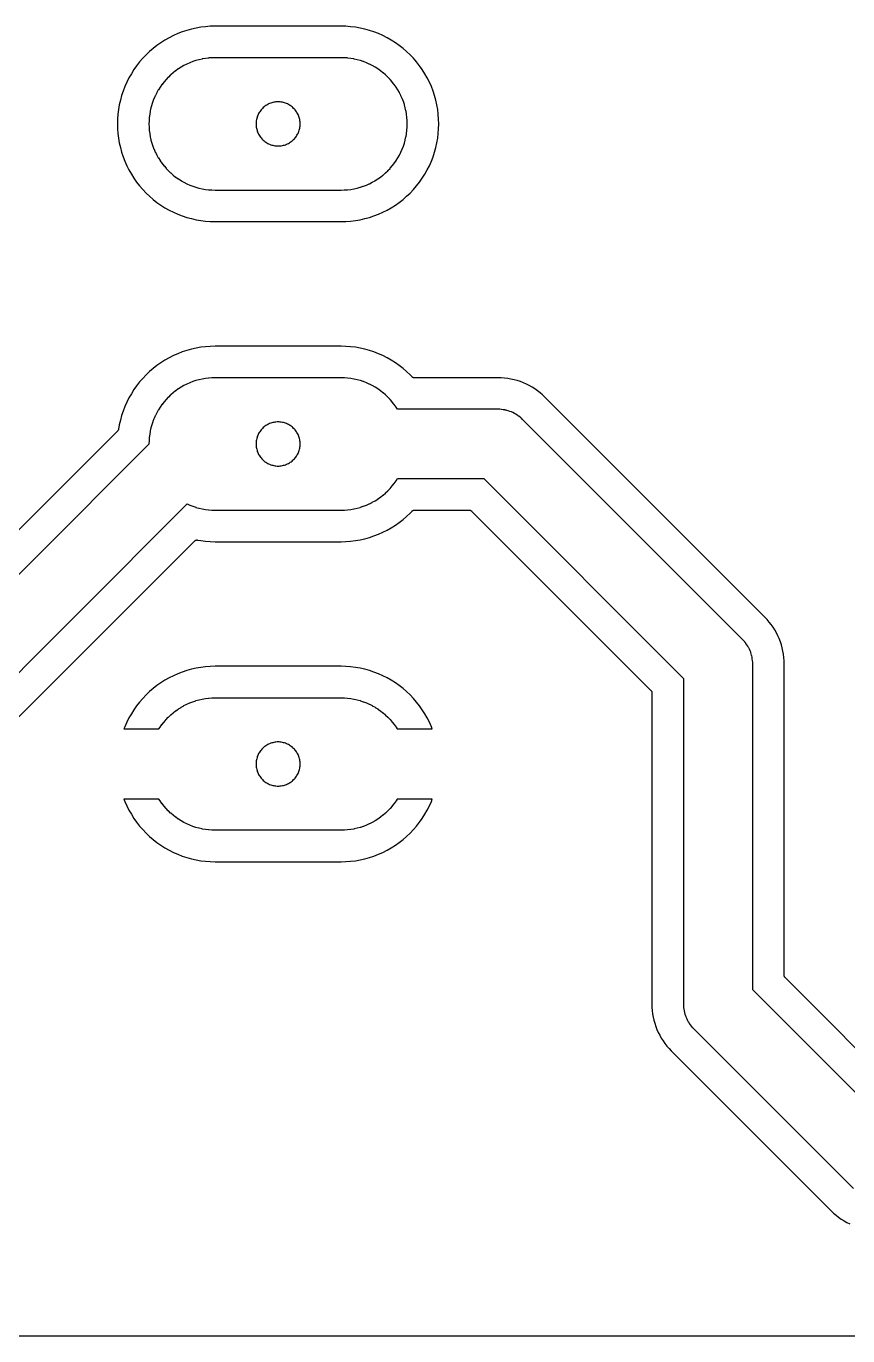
# Model space of a CAD drawing. Header units: millimetres. Extents: x -0.1 to 60, y -80 to 0.1.
# Drawn here: x 16.96 to 30, y -39.55 to -18.77 of the extents above; entities that cross this region are included whole.
import ezdxf

# ---------------------------------------------------------------- set-up
doc = ezdxf.new("R2010")
doc.units = ezdxf.units.MM

msp = doc.modelspace()

# ---------------------------------------------------------------- linework, layer by layer
for points in [[(21.954, -18.769), (19.956, -18.769), (19.879, -18.771), (19.803, -18.777), (19.727, -18.786), (19.652, -18.799), (19.578, -18.816), (19.505, -18.836), (19.433, -18.86), (19.362, -18.887), (19.292, -18.918), (19.224, -18.952), (19.158, -18.99), (19.093, -19.031), (19.031, -19.074), (18.971, -19.121), (18.914, -19.171), (18.858, -19.223), (18.806, -19.279), (18.756, -19.336), (18.709, -19.396), (18.666, -19.458), (18.625, -19.523), (18.587, -19.589), (18.553, -19.657), (18.522, -19.727), (18.495, -19.798), (18.471, -19.87), (18.451, -19.943), (18.434, -20.017), (18.421, -20.092), (18.412, -20.168), (18.406, -20.244), (18.404, -20.32), (18.406, -20.396), (18.412, -20.472), (18.421, -20.548), (18.434, -20.623), (18.451, -20.697), (18.471, -20.77), (18.495, -20.842), (18.522, -20.913), (18.553, -20.983), (18.587, -21.051), (18.625, -21.117), (18.666, -21.182), (18.709, -21.244), (18.756, -21.304), (18.806, -21.361), (18.858, -21.417), (18.914, -21.469), (18.971, -21.519), (19.031, -21.566), (19.093, -21.609), (19.158, -21.65), (19.224, -21.688), (19.292, -21.722), (19.362, -21.753), (19.433, -21.78), (19.505, -21.804), (19.578, -21.824), (19.652, -21.841), (19.727, -21.854), (19.803, -21.863), (19.879, -21.869), (19.956, -21.871), (21.954, -21.871), (22.031, -21.869), (22.107, -21.863), (22.183, -21.854), (22.258, -21.841), (22.332, -21.824), (22.405, -21.804), (22.477, -21.78), (22.548, -21.753), (22.618, -21.722), (22.686, -21.688), (22.752, -21.65), (22.817, -21.609), (22.879, -21.566), (22.939, -21.519), (22.996, -21.469), (23.052, -21.417), (23.104, -21.361), (23.154, -21.304), (23.201, -21.244), (23.244, -21.182), (23.285, -21.117), (23.323, -21.051), (23.357, -20.983), (23.388, -20.913), (23.415, -20.842), (23.439, -20.77), (23.459, -20.697), (23.476, -20.623), (23.489, -20.548), (23.498, -20.472), (23.504, -20.396), (23.506, -20.32), (23.504, -20.244), (23.498, -20.168), (23.489, -20.092), (23.476, -20.017), (23.459, -19.943), (23.439, -19.87), (23.415, -19.798), (23.388, -19.727), (23.357, -19.657), (23.323, -19.589), (23.285, -19.523), (23.244, -19.458), (23.201, -19.396), (23.154, -19.336), (23.104, -19.279), (23.052, -19.223), (22.996, -19.171), (22.939, -19.121), (22.879, -19.074), (22.817, -19.031), (22.752, -18.99), (22.686, -18.952), (22.618, -18.918), (22.548, -18.887), (22.477, -18.86), (22.405, -18.836), (22.332, -18.816), (22.258, -18.799), (22.183, -18.786), (22.107, -18.777), (22.031, -18.771), (21.954, -18.769)], [(21.955, -19.269), (19.955, -19.269), (19.954, -19.27), (19.905, -19.271), (19.902, -19.271), (19.853, -19.274), (19.851, -19.275), (19.802, -19.281), (19.8, -19.281), (19.751, -19.289), (19.749, -19.29), (19.701, -19.301), (19.699, -19.301), (19.651, -19.314), (19.649, -19.315), (19.602, -19.331), (19.6, -19.331), (19.554, -19.349), (19.552, -19.35), (19.507, -19.37), (19.505, -19.371), (19.461, -19.393), (19.459, -19.394), (19.416, -19.418), (19.414, -19.42), (19.372, -19.446), (19.37, -19.447), (19.33, -19.476), (19.328, -19.477), (19.29, -19.507), (19.288, -19.509), (19.25, -19.541), (19.249, -19.542), (19.213, -19.576), (19.211, -19.578), (19.177, -19.614), (19.176, -19.615), (19.144, -19.653), (19.142, -19.655), (19.112, -19.693), (19.111, -19.695), (19.082, -19.735), (19.081, -19.737), (19.055, -19.779), (19.053, -19.781), (19.029, -19.824), (19.028, -19.826), (19.006, -19.87), (19.005, -19.872), (18.985, -19.917), (18.984, -19.919), (18.966, -19.965), (18.966, -19.967), (18.95, -20.014), (18.949, -20.016), (18.936, -20.064), (18.936, -20.066), (18.925, -20.114), (18.924, -20.116), (18.916, -20.165), (18.916, -20.167), (18.91, -20.216), (18.909, -20.218), (18.906, -20.267), (18.906, -20.27), (18.905, -20.319), (18.905, -20.321), (18.906, -20.37), (18.906, -20.373), (18.909, -20.422), (18.91, -20.424), (18.916, -20.473), (18.916, -20.475), (18.924, -20.524), (18.925, -20.526), (18.936, -20.574), (18.936, -20.576), (18.949, -20.624), (18.95, -20.626), (18.966, -20.673), (18.966, -20.675), (18.984, -20.721), (18.985, -20.723), (19.005, -20.768), (19.006, -20.77), (19.028, -20.814), (19.029, -20.816), (19.053, -20.859), (19.055, -20.861), (19.081, -20.903), (19.082, -20.905), (19.111, -20.945), (19.112, -20.947), (19.142, -20.985), (19.144, -20.987), (19.176, -21.025), (19.177, -21.026), (19.211, -21.062), (19.213, -21.064), (19.249, -21.098), (19.25, -21.099), (19.288, -21.131), (19.29, -21.133), (19.328, -21.163), (19.33, -21.164), (19.37, -21.193), (19.372, -21.194), (19.414, -21.22), (19.416, -21.222), (19.459, -21.246), (19.461, -21.247), (19.505, -21.269), (19.507, -21.27), (19.552, -21.29), (19.554, -21.291), (19.6, -21.309), (19.602, -21.309), (19.649, -21.325), (19.651, -21.326), (19.699, -21.339), (19.701, -21.339), (19.749, -21.35), (19.751, -21.351), (19.8, -21.359), (19.802, -21.359), (19.851, -21.365), (19.853, -21.366), (19.902, -21.369), (19.905, -21.369), (19.954, -21.37), (19.955, -21.371), (21.955, -21.371), (21.956, -21.37), (22.005, -21.369), (22.008, -21.369), (22.057, -21.366), (22.059, -21.365), (22.108, -21.359), (22.11, -21.359), (22.159, -21.351), (22.161, -21.35), (22.209, -21.339), (22.211, -21.339), (22.259, -21.326), (22.261, -21.325), (22.308, -21.309), (22.31, -21.309), (22.356, -21.291), (22.358, -21.29), (22.403, -21.27), (22.405, -21.269), (22.449, -21.247), (22.451, -21.246), (22.494, -21.222), (22.496, -21.22), (22.538, -21.194), (22.54, -21.193), (22.58, -21.164), (22.582, -21.163), (22.62, -21.133), (22.622, -21.131), (22.66, -21.099), (22.661, -21.098), (22.697, -21.064), (22.699, -21.062), (22.733, -21.026), (22.734, -21.025), (22.766, -20.987), (22.768, -20.985), (22.798, -20.947), (22.799, -20.945), (22.828, -20.905), (22.829, -20.903), (22.855, -20.861), (22.857, -20.859), (22.881, -20.816), (22.882, -20.814), (22.904, -20.77), (22.905, -20.768), (22.925, -20.723), (22.926, -20.721), (22.944, -20.675), (22.944, -20.673), (22.96, -20.626), (22.961, -20.624), (22.974, -20.576), (22.974, -20.574), (22.985, -20.526), (22.986, -20.524), (22.994, -20.475), (22.994, -20.473), (23, -20.424), (23.001, -20.422), (23.004, -20.373), (23.004, -20.37), (23.005, -20.321), (23.005, -20.319), (23.004, -20.27), (23.004, -20.267), (23.001, -20.218), (23, -20.216), (22.994, -20.167), (22.994, -20.165), (22.986, -20.116), (22.985, -20.114), (22.974, -20.066), (22.974, -20.064), (22.961, -20.016), (22.96, -20.014), (22.944, -19.967), (22.944, -19.965), (22.926, -19.919), (22.925, -19.917), (22.905, -19.872), (22.904, -19.87), (22.882, -19.826), (22.881, -19.824), (22.857, -19.781), (22.855, -19.779), (22.829, -19.737), (22.828, -19.735), (22.799, -19.695), (22.798, -19.693), (22.768, -19.655), (22.766, -19.653), (22.734, -19.615), (22.733, -19.614), (22.699, -19.578), (22.697, -19.576), (22.661, -19.542), (22.66, -19.541), (22.622, -19.509), (22.62, -19.507), (22.582, -19.477), (22.58, -19.476), (22.54, -19.447), (22.538, -19.446), (22.496, -19.42), (22.494, -19.418), (22.451, -19.394), (22.449, -19.393), (22.405, -19.371), (22.403, -19.37), (22.358, -19.35), (22.356, -19.349), (22.31, -19.331), (22.308, -19.331), (22.261, -19.315), (22.259, -19.314), (22.211, -19.301), (22.209, -19.301), (22.161, -19.29), (22.159, -19.289), (22.11, -19.281), (22.108, -19.281), (22.059, -19.275), (22.057, -19.274), (22.008, -19.271), (22.005, -19.271), (21.956, -19.27), (21.955, -19.269)], [(21.305, -20.32), (21.305, -20.303), (21.303, -20.286), (21.301, -20.269), (21.298, -20.252), (21.294, -20.235), (21.29, -20.218), (21.285, -20.202), (21.278, -20.186), (21.271, -20.17), (21.264, -20.155), (21.255, -20.14), (21.246, -20.126), (21.236, -20.112), (21.226, -20.098), (21.214, -20.085), (21.202, -20.073), (21.19, -20.061), (21.177, -20.049), (21.163, -20.039), (21.149, -20.029), (21.135, -20.02), (21.12, -20.011), (21.105, -20.004), (21.089, -19.997), (21.073, -19.99), (21.057, -19.985), (21.04, -19.981), (21.023, -19.977), (21.006, -19.974), (20.989, -19.972), (20.972, -19.97), (20.955, -19.97), (20.938, -19.97), (20.921, -19.972), (20.904, -19.974), (20.887, -19.977), (20.87, -19.981), (20.853, -19.985), (20.837, -19.99), (20.821, -19.997), (20.805, -20.004), (20.79, -20.011), (20.775, -20.02), (20.761, -20.029), (20.747, -20.039), (20.733, -20.049), (20.72, -20.061), (20.708, -20.073), (20.696, -20.085), (20.684, -20.098), (20.674, -20.112), (20.664, -20.126), (20.655, -20.14), (20.646, -20.155), (20.639, -20.17), (20.632, -20.186), (20.625, -20.202), (20.62, -20.218), (20.616, -20.235), (20.612, -20.252), (20.609, -20.269), (20.607, -20.286), (20.605, -20.303), (20.605, -20.32), (20.605, -20.337), (20.607, -20.354), (20.609, -20.371), (20.612, -20.388), (20.616, -20.405), (20.62, -20.422), (20.625, -20.438), (20.632, -20.454), (20.639, -20.47), (20.646, -20.485), (20.655, -20.5), (20.664, -20.514), (20.674, -20.528), (20.684, -20.542), (20.696, -20.555), (20.708, -20.567), (20.72, -20.579), (20.733, -20.591), (20.747, -20.601), (20.761, -20.611), (20.775, -20.62), (20.79, -20.629), (20.805, -20.636), (20.821, -20.643), (20.837, -20.65), (20.853, -20.655), (20.87, -20.659), (20.887, -20.663), (20.904, -20.666), (20.921, -20.668), (20.938, -20.67), (20.955, -20.67), (20.972, -20.67), (20.989, -20.668), (21.006, -20.666), (21.023, -20.663), (21.04, -20.659), (21.057, -20.655), (21.073, -20.65), (21.089, -20.643), (21.105, -20.636), (21.12, -20.629), (21.135, -20.62), (21.149, -20.611), (21.163, -20.601), (21.177, -20.591), (21.19, -20.579), (21.202, -20.567), (21.214, -20.555), (21.226, -20.542), (21.236, -20.528), (21.246, -20.514), (21.255, -20.5), (21.264, -20.485), (21.271, -20.47), (21.278, -20.454), (21.285, -20.438), (21.29, -20.422), (21.294, -20.405), (21.298, -20.388), (21.301, -20.371), (21.303, -20.354), (21.305, -20.337), (21.305, -20.32)], [(24.447, -24.349), (23.117, -24.349), (23.114, -24.349), (23.112, -24.349), (23.109, -24.349), (23.107, -24.348), (23.104, -24.348), (23.102, -24.347), (23.099, -24.346), (23.097, -24.345), (23.095, -24.344), (23.093, -24.343), (23.09, -24.342), (23.088, -24.341), (23.086, -24.339), (23.084, -24.337), (23.082, -24.336), (23.081, -24.334), (23.052, -24.303), (22.996, -24.251), (22.939, -24.201), (22.879, -24.154), (22.817, -24.111), (22.752, -24.07), (22.686, -24.032), (22.618, -23.998), (22.548, -23.967), (22.477, -23.94), (22.405, -23.916), (22.332, -23.896), (22.258, -23.879), (22.183, -23.866), (22.107, -23.857), (22.031, -23.851), (21.954, -23.849), (19.956, -23.849), (19.879, -23.851), (19.803, -23.857), (19.727, -23.866), (19.652, -23.879), (19.578, -23.896), (19.505, -23.916), (19.433, -23.94), (19.362, -23.967), (19.292, -23.998), (19.224, -24.032), (19.158, -24.07), (19.093, -24.111), (19.031, -24.154), (18.971, -24.201), (18.914, -24.251), (18.858, -24.303), (18.806, -24.359), (18.756, -24.416), (18.709, -24.476), (18.666, -24.538), (18.625, -24.603), (18.587, -24.669), (18.553, -24.737), (18.522, -24.807), (18.495, -24.878), (18.471, -24.95), (18.451, -25.023), (18.434, -25.097), (18.422, -25.164), (18.422, -25.166), (18.421, -25.169), (18.421, -25.171), (18.42, -25.173), (18.419, -25.175), (18.418, -25.177), (18.417, -25.179), (18.416, -25.181), (18.415, -25.183), (18.413, -25.185), (18.412, -25.187), (18.41, -25.189), (18.409, -25.191), (15.126, -28.473)], [(30.708, -36.28), (28.49, -34.062), (28.49, -28.893), (28.49, -28.891), (28.49, -28.867), (28.49, -28.864), (28.488, -28.84), (28.487, -28.837), (28.484, -28.813), (28.484, -28.811), (28.48, -28.786), (28.479, -28.784), (28.474, -28.76), (28.473, -28.758), (28.467, -28.734), (28.466, -28.732), (28.458, -28.708), (28.458, -28.706), (28.449, -28.683), (28.448, -28.681), (28.438, -28.658), (28.437, -28.656), (28.426, -28.634), (28.425, -28.632), (28.413, -28.611), (28.411, -28.609), (28.398, -28.588), (28.397, -28.586), (28.383, -28.566), (28.381, -28.564), (28.366, -28.544), (28.365, -28.542), (28.349, -28.524), (28.347, -28.522), (28.33, -28.504), (28.329, -28.503), (24.837, -25.011), (24.836, -25.01), (24.818, -24.993), (24.816, -24.991), (24.798, -24.975), (24.796, -24.974), (24.776, -24.959), (24.774, -24.957), (24.754, -24.943), (24.752, -24.942), (24.731, -24.929), (24.729, -24.927), (24.708, -24.915), (24.706, -24.914), (24.684, -24.903), (24.682, -24.902), (24.659, -24.892), (24.657, -24.891), (24.634, -24.882), (24.632, -24.882), (24.608, -24.874), (24.606, -24.873), (24.582, -24.867), (24.58, -24.866), (24.556, -24.861), (24.554, -24.86), (24.529, -24.856), (24.527, -24.856), (24.503, -24.853), (24.5, -24.852), (24.476, -24.85), (24.473, -24.85), (24.449, -24.85), (24.448, -24.85), (22.85, -24.85), (22.829, -24.817), (22.828, -24.815), (22.799, -24.775), (22.798, -24.773), (22.768, -24.735), (22.766, -24.733), (22.734, -24.695), (22.733, -24.694), (22.699, -24.658), (22.697, -24.656), (22.661, -24.622), (22.66, -24.621), (22.622, -24.589), (22.62, -24.587), (22.582, -24.557), (22.58, -24.556), (22.54, -24.527), (22.538, -24.526), (22.496, -24.5), (22.494, -24.498), (22.451, -24.474), (22.449, -24.473), (22.405, -24.451), (22.403, -24.45), (22.358, -24.43), (22.356, -24.429), (22.31, -24.411), (22.308, -24.411), (22.261, -24.395), (22.259, -24.394), (22.211, -24.381), (22.209, -24.381), (22.161, -24.37), (22.159, -24.369), (22.11, -24.361), (22.108, -24.361), (22.059, -24.355), (22.057, -24.354), (22.008, -24.351), (22.005, -24.351), (21.956, -24.35), (21.955, -24.349), (19.955, -24.349), (19.954, -24.35), (19.905, -24.351), (19.902, -24.351), (19.853, -24.354), (19.851, -24.355), (19.802, -24.361), (19.8, -24.361), (19.751, -24.369), (19.749, -24.37), (19.701, -24.381), (19.699, -24.381), (19.651, -24.394), (19.649, -24.395), (19.602, -24.411), (19.6, -24.411), (19.554, -24.429), (19.552, -24.43), (19.507, -24.45), (19.505, -24.451), (19.461, -24.473), (19.459, -24.474), (19.416, -24.498), (19.414, -24.5), (19.372, -24.526), (19.37, -24.527), (19.33, -24.556), (19.328, -24.557), (19.29, -24.587), (19.288, -24.589), (19.25, -24.621), (19.249, -24.622), (19.213, -24.656), (19.211, -24.658), (19.177, -24.694), (19.176, -24.695), (19.144, -24.733), (19.142, -24.735), (19.112, -24.773), (19.111, -24.775), (19.082, -24.815), (19.081, -24.817), (19.055, -24.859), (19.053, -24.861), (19.029, -24.904), (19.028, -24.906), (19.006, -24.95), (19.005, -24.952), (18.985, -24.997), (18.984, -24.999), (18.966, -25.045), (18.966, -25.047), (18.95, -25.094), (18.949, -25.096), (18.936, -25.144), (18.936, -25.146), (18.925, -25.194), (18.924, -25.196), (18.916, -25.245), (18.916, -25.247), (18.91, -25.296), (18.909, -25.298), (18.906, -25.347), (18.906, -25.35), (18.905, -25.399), (18.905, -25.401), (18.905, -25.402), (15.24, -29.067)], [(30.901, -35.765), (29.005, -33.869), (29.004, -33.868), (29.002, -33.866), (29, -33.864), (28.999, -33.862), (28.998, -33.86), (28.996, -33.858), (28.995, -33.856), (28.994, -33.853), (28.993, -33.851), (28.993, -33.849), (28.992, -33.846), (28.992, -33.844), (28.991, -33.841), (28.991, -33.839), (28.991, -33.837), (28.991, -33.834), (28.991, -28.893), (28.989, -28.841), (28.985, -28.79), (28.979, -28.738), (28.97, -28.688), (28.959, -28.637), (28.945, -28.588), (28.929, -28.539), (28.911, -28.49), (28.89, -28.443), (28.866, -28.397), (28.841, -28.352), (28.813, -28.309), (28.784, -28.267), (28.752, -28.226), (28.718, -28.187), (28.682, -28.149), (25.191, -24.658), (25.153, -24.622), (25.114, -24.588), (25.073, -24.556), (25.031, -24.527), (24.988, -24.499), (24.943, -24.474), (24.897, -24.45), (24.85, -24.429), (24.801, -24.411), (24.752, -24.395), (24.703, -24.381), (24.652, -24.37), (24.602, -24.361), (24.55, -24.355), (24.499, -24.351), (24.447, -24.349)], [(21.305, -25.4), (21.305, -25.383), (21.303, -25.366), (21.301, -25.349), (21.298, -25.332), (21.294, -25.315), (21.29, -25.298), (21.285, -25.282), (21.278, -25.266), (21.271, -25.25), (21.264, -25.235), (21.255, -25.22), (21.246, -25.206), (21.236, -25.192), (21.226, -25.178), (21.214, -25.165), (21.202, -25.153), (21.19, -25.141), (21.177, -25.129), (21.163, -25.119), (21.149, -25.109), (21.135, -25.1), (21.12, -25.091), (21.105, -25.084), (21.089, -25.077), (21.073, -25.07), (21.057, -25.065), (21.04, -25.061), (21.023, -25.057), (21.006, -25.054), (20.989, -25.052), (20.972, -25.05), (20.955, -25.05), (20.938, -25.05), (20.921, -25.052), (20.904, -25.054), (20.887, -25.057), (20.87, -25.061), (20.853, -25.065), (20.837, -25.07), (20.821, -25.077), (20.805, -25.084), (20.79, -25.091), (20.775, -25.1), (20.761, -25.109), (20.747, -25.119), (20.733, -25.129), (20.72, -25.141), (20.708, -25.153), (20.696, -25.165), (20.684, -25.178), (20.674, -25.192), (20.664, -25.206), (20.655, -25.22), (20.646, -25.235), (20.639, -25.25), (20.632, -25.266), (20.625, -25.282), (20.62, -25.298), (20.616, -25.315), (20.612, -25.332), (20.609, -25.349), (20.607, -25.366), (20.605, -25.383), (20.605, -25.4), (20.605, -25.417), (20.607, -25.434), (20.609, -25.451), (20.612, -25.468), (20.616, -25.485), (20.62, -25.502), (20.625, -25.518), (20.632, -25.534), (20.639, -25.55), (20.646, -25.565), (20.655, -25.58), (20.664, -25.594), (20.674, -25.608), (20.684, -25.622), (20.696, -25.635), (20.708, -25.647), (20.72, -25.659), (20.733, -25.671), (20.747, -25.681), (20.761, -25.691), (20.775, -25.7), (20.79, -25.709), (20.805, -25.716), (20.821, -25.723), (20.837, -25.73), (20.853, -25.735), (20.87, -25.739), (20.887, -25.743), (20.904, -25.746), (20.921, -25.748), (20.938, -25.75), (20.955, -25.75), (20.972, -25.75), (20.989, -25.748), (21.006, -25.746), (21.023, -25.743), (21.04, -25.739), (21.057, -25.735), (21.073, -25.73), (21.089, -25.723), (21.105, -25.716), (21.12, -25.709), (21.135, -25.7), (21.149, -25.691), (21.163, -25.681), (21.177, -25.671), (21.19, -25.659), (21.202, -25.647), (21.214, -25.635), (21.226, -25.622), (21.236, -25.608), (21.246, -25.594), (21.255, -25.58), (21.264, -25.565), (21.271, -25.55), (21.278, -25.534), (21.285, -25.518), (21.29, -25.502), (21.294, -25.485), (21.298, -25.468), (21.301, -25.451), (21.303, -25.434), (21.305, -25.417), (21.305, -25.4)], [(16.018, -29.845), (19.511, -26.352), (19.552, -26.37), (19.554, -26.371), (19.6, -26.389), (19.602, -26.389), (19.649, -26.405), (19.651, -26.406), (19.699, -26.419), (19.701, -26.419), (19.749, -26.43), (19.751, -26.431), (19.8, -26.439), (19.802, -26.439), (19.851, -26.445), (19.853, -26.446), (19.902, -26.449), (19.905, -26.449), (19.954, -26.45), (19.955, -26.451), (21.955, -26.451), (21.956, -26.45), (22.005, -26.449), (22.008, -26.449), (22.057, -26.446), (22.059, -26.445), (22.108, -26.439), (22.11, -26.439), (22.159, -26.431), (22.161, -26.43), (22.209, -26.419), (22.211, -26.419), (22.259, -26.406), (22.261, -26.405), (22.308, -26.389), (22.31, -26.389), (22.356, -26.371), (22.358, -26.37), (22.403, -26.35), (22.405, -26.349), (22.449, -26.327), (22.451, -26.326), (22.494, -26.302), (22.496, -26.3), (22.538, -26.274), (22.54, -26.273), (22.58, -26.244), (22.582, -26.243), (22.62, -26.213), (22.622, -26.211), (22.66, -26.179), (22.661, -26.178), (22.697, -26.144), (22.699, -26.142), (22.733, -26.106), (22.734, -26.105), (22.766, -26.067), (22.768, -26.065), (22.798, -26.027), (22.799, -26.025), (22.828, -25.985), (22.829, -25.983), (22.85, -25.95), (24.22, -25.95), (27.39, -29.12), (27.39, -34.29), (27.39, -34.291), (27.39, -34.316), (27.39, -34.318), (27.392, -34.343), (27.393, -34.345), (27.396, -34.37), (27.396, -34.372), (27.4, -34.396), (27.401, -34.399), (27.406, -34.423), (27.407, -34.425), (27.413, -34.449), (27.414, -34.451), (27.422, -34.474), (27.422, -34.477), (27.431, -34.499), (27.432, -34.502), (27.442, -34.524), (27.443, -34.526), (27.454, -34.548), (27.455, -34.55), (27.467, -34.572), (27.469, -34.574), (27.482, -34.595), (27.483, -34.597), (27.497, -34.617), (27.499, -34.619), (27.514, -34.638), (27.515, -34.64), (27.531, -34.659), (27.533, -34.66), (27.55, -34.678), (27.551, -34.679), (30.091, -37.219)], [(16.612, -29.959), (19.632, -26.939), (19.634, -26.937), (19.635, -26.936), (19.637, -26.934), (19.639, -26.933), (19.641, -26.932), (19.643, -26.93), (19.645, -26.929), (19.648, -26.928), (19.65, -26.927), (19.652, -26.927), (19.654, -26.926), (19.657, -26.925), (19.659, -26.925), (19.661, -26.925), (19.664, -26.924), (19.666, -26.924), (19.669, -26.924), (19.671, -26.924), (19.673, -26.925), (19.676, -26.925), (19.727, -26.934), (19.803, -26.943), (19.879, -26.949), (19.956, -26.951), (21.954, -26.951), (22.031, -26.949), (22.107, -26.943), (22.183, -26.934), (22.258, -26.921), (22.332, -26.904), (22.405, -26.884), (22.477, -26.86), (22.548, -26.833), (22.618, -26.802), (22.686, -26.768), (22.752, -26.73), (22.817, -26.689), (22.879, -26.646), (22.939, -26.599), (22.996, -26.549), (23.052, -26.497), (23.081, -26.466), (23.082, -26.464), (23.084, -26.463), (23.086, -26.461), (23.088, -26.459), (23.09, -26.458), (23.093, -26.457), (23.095, -26.456), (23.097, -26.455), (23.099, -26.454), (23.102, -26.453), (23.104, -26.452), (23.107, -26.452), (23.109, -26.451), (23.112, -26.451), (23.114, -26.451), (23.117, -26.451), (23.992, -26.451), (23.994, -26.451), (23.997, -26.451), (23.999, -26.451), (24.001, -26.452), (24.004, -26.452), (24.006, -26.453), (24.008, -26.453), (24.011, -26.454), (24.013, -26.455), (24.015, -26.456), (24.017, -26.458), (24.019, -26.459), (24.021, -26.46), (24.023, -26.462), (24.025, -26.464), (24.027, -26.465), (26.875, -29.313), (26.876, -29.315), (26.878, -29.317), (26.88, -29.319), (26.881, -29.321), (26.882, -29.323), (26.884, -29.325), (26.885, -29.327), (26.886, -29.329), (26.887, -29.332), (26.887, -29.334), (26.888, -29.336), (26.888, -29.339), (26.889, -29.341), (26.889, -29.343), (26.889, -29.346), (26.889, -29.348), (26.889, -34.289), (26.891, -34.342), (26.895, -34.393), (26.901, -34.444), (26.91, -34.495), (26.921, -34.545), (26.935, -34.595), (26.951, -34.644), (26.969, -34.692), (26.99, -34.739), (27.014, -34.785), (27.039, -34.83), (27.067, -34.874), (27.096, -34.916), (27.128, -34.956), (27.162, -34.995), (27.198, -35.033), (29.737, -37.572), (29.775, -37.608), (29.814, -37.642), (29.854, -37.674), (29.896, -37.703), (29.94, -37.731), (29.985, -37.756), (30.031, -37.78)], [(18.508, -29.923), (19.064, -29.923), (19.081, -29.897), (19.082, -29.895), (19.111, -29.855), (19.112, -29.853), (19.142, -29.815), (19.144, -29.813), (19.176, -29.775), (19.177, -29.774), (19.211, -29.738), (19.213, -29.736), (19.249, -29.702), (19.25, -29.701), (19.288, -29.669), (19.29, -29.667), (19.328, -29.637), (19.33, -29.636), (19.37, -29.607), (19.372, -29.606), (19.414, -29.58), (19.416, -29.578), (19.459, -29.554), (19.461, -29.553), (19.505, -29.531), (19.507, -29.53), (19.552, -29.51), (19.554, -29.509), (19.6, -29.491), (19.602, -29.491), (19.649, -29.475), (19.651, -29.474), (19.699, -29.461), (19.701, -29.461), (19.749, -29.45), (19.751, -29.449), (19.8, -29.441), (19.802, -29.441), (19.851, -29.435), (19.853, -29.434), (19.902, -29.431), (19.905, -29.431), (19.954, -29.43), (19.955, -29.429), (21.955, -29.429), (21.956, -29.43), (22.005, -29.431), (22.008, -29.431), (22.057, -29.434), (22.059, -29.435), (22.108, -29.441), (22.11, -29.441), (22.159, -29.449), (22.161, -29.45), (22.209, -29.461), (22.211, -29.461), (22.259, -29.474), (22.261, -29.475), (22.308, -29.491), (22.31, -29.491), (22.356, -29.509), (22.358, -29.51), (22.403, -29.53), (22.405, -29.531), (22.449, -29.553), (22.451, -29.554), (22.494, -29.578), (22.496, -29.58), (22.538, -29.606), (22.54, -29.607), (22.58, -29.636), (22.582, -29.637), (22.62, -29.667), (22.622, -29.669), (22.66, -29.701), (22.661, -29.702), (22.697, -29.736), (22.699, -29.738), (22.733, -29.774), (22.734, -29.775), (22.766, -29.813), (22.768, -29.815), (22.798, -29.853), (22.799, -29.855), (22.828, -29.895), (22.829, -29.897), (22.846, -29.923), (23.402, -29.923), (23.388, -29.887), (23.357, -29.817), (23.323, -29.749), (23.285, -29.683), (23.244, -29.618), (23.201, -29.556), (23.154, -29.496), (23.104, -29.439), (23.052, -29.383), (22.996, -29.331), (22.939, -29.281), (22.879, -29.234), (22.817, -29.191), (22.752, -29.15), (22.686, -29.112), (22.618, -29.078), (22.548, -29.047), (22.477, -29.02), (22.405, -28.996), (22.332, -28.976), (22.258, -28.959), (22.183, -28.946), (22.107, -28.937), (22.031, -28.931), (21.954, -28.929), (19.956, -28.929), (19.879, -28.931), (19.803, -28.937), (19.727, -28.946), (19.652, -28.959), (19.578, -28.976), (19.505, -28.996), (19.433, -29.02), (19.362, -29.047), (19.292, -29.078), (19.224, -29.112), (19.158, -29.15), (19.093, -29.191), (19.031, -29.234), (18.971, -29.281), (18.914, -29.331), (18.858, -29.383), (18.806, -29.439), (18.756, -29.496), (18.709, -29.556), (18.666, -29.618), (18.625, -29.683), (18.587, -29.749), (18.553, -29.817), (18.522, -29.887), (18.508, -29.923)], [(21.305, -30.48), (21.305, -30.463), (21.303, -30.446), (21.301, -30.429), (21.298, -30.412), (21.294, -30.395), (21.29, -30.378), (21.285, -30.362), (21.278, -30.346), (21.271, -30.33), (21.264, -30.315), (21.255, -30.3), (21.246, -30.286), (21.236, -30.272), (21.226, -30.258), (21.214, -30.245), (21.202, -30.233), (21.19, -30.221), (21.177, -30.209), (21.163, -30.199), (21.149, -30.189), (21.135, -30.18), (21.12, -30.171), (21.105, -30.164), (21.089, -30.157), (21.073, -30.15), (21.057, -30.145), (21.04, -30.141), (21.023, -30.137), (21.006, -30.134), (20.989, -30.132), (20.972, -30.13), (20.955, -30.13), (20.938, -30.13), (20.921, -30.132), (20.904, -30.134), (20.887, -30.137), (20.87, -30.141), (20.853, -30.145), (20.837, -30.15), (20.821, -30.157), (20.805, -30.164), (20.79, -30.171), (20.775, -30.18), (20.761, -30.189), (20.747, -30.199), (20.733, -30.209), (20.72, -30.221), (20.708, -30.233), (20.696, -30.245), (20.684, -30.258), (20.674, -30.272), (20.664, -30.286), (20.655, -30.3), (20.646, -30.315), (20.639, -30.33), (20.632, -30.346), (20.625, -30.362), (20.62, -30.378), (20.616, -30.395), (20.612, -30.412), (20.609, -30.429), (20.607, -30.446), (20.605, -30.463), (20.605, -30.48), (20.605, -30.497), (20.607, -30.514), (20.609, -30.531), (20.612, -30.548), (20.616, -30.565), (20.62, -30.582), (20.625, -30.598), (20.632, -30.614), (20.639, -30.63), (20.646, -30.645), (20.655, -30.66), (20.664, -30.674), (20.674, -30.688), (20.684, -30.702), (20.696, -30.715), (20.708, -30.727), (20.72, -30.739), (20.733, -30.751), (20.747, -30.761), (20.761, -30.771), (20.775, -30.78), (20.79, -30.789), (20.805, -30.796), (20.821, -30.803), (20.837, -30.81), (20.853, -30.815), (20.87, -30.819), (20.887, -30.823), (20.904, -30.826), (20.921, -30.828), (20.938, -30.83), (20.955, -30.83), (20.972, -30.83), (20.989, -30.828), (21.006, -30.826), (21.023, -30.823), (21.04, -30.819), (21.057, -30.815), (21.073, -30.81), (21.089, -30.803), (21.105, -30.796), (21.12, -30.789), (21.135, -30.78), (21.149, -30.771), (21.163, -30.761), (21.177, -30.751), (21.19, -30.739), (21.202, -30.727), (21.214, -30.715), (21.226, -30.702), (21.236, -30.688), (21.246, -30.674), (21.255, -30.66), (21.264, -30.645), (21.271, -30.63), (21.278, -30.614), (21.285, -30.598), (21.29, -30.582), (21.294, -30.565), (21.298, -30.548), (21.301, -30.531), (21.303, -30.514), (21.305, -30.497), (21.305, -30.48)], [(18.508, -31.037), (18.522, -31.073), (18.553, -31.143), (18.587, -31.211), (18.625, -31.277), (18.666, -31.342), (18.709, -31.404), (18.756, -31.464), (18.806, -31.521), (18.858, -31.577), (18.914, -31.629), (18.971, -31.679), (19.031, -31.726), (19.093, -31.769), (19.158, -31.81), (19.224, -31.848), (19.292, -31.882), (19.362, -31.913), (19.433, -31.94), (19.505, -31.964), (19.578, -31.984), (19.652, -32.001), (19.727, -32.014), (19.803, -32.023), (19.879, -32.029), (19.956, -32.031), (21.954, -32.031), (22.031, -32.029), (22.107, -32.023), (22.183, -32.014), (22.258, -32.001), (22.332, -31.984), (22.405, -31.964), (22.477, -31.94), (22.548, -31.913), (22.618, -31.882), (22.686, -31.848), (22.752, -31.81), (22.817, -31.769), (22.879, -31.726), (22.939, -31.679), (22.996, -31.629), (23.052, -31.577), (23.104, -31.521), (23.154, -31.464), (23.201, -31.404), (23.244, -31.342), (23.285, -31.277), (23.323, -31.211), (23.357, -31.143), (23.388, -31.073), (23.402, -31.037), (22.846, -31.037), (22.829, -31.063), (22.828, -31.065), (22.799, -31.105), (22.798, -31.107), (22.768, -31.145), (22.766, -31.147), (22.734, -31.185), (22.733, -31.186), (22.699, -31.222), (22.697, -31.224), (22.661, -31.258), (22.66, -31.259), (22.622, -31.291), (22.62, -31.293), (22.582, -31.323), (22.58, -31.324), (22.54, -31.353), (22.538, -31.354), (22.496, -31.38), (22.494, -31.382), (22.451, -31.406), (22.449, -31.407), (22.405, -31.429), (22.403, -31.43), (22.358, -31.45), (22.356, -31.451), (22.31, -31.469), (22.308, -31.469), (22.261, -31.485), (22.259, -31.486), (22.211, -31.499), (22.209, -31.499), (22.161, -31.51), (22.159, -31.511), (22.11, -31.519), (22.108, -31.519), (22.059, -31.525), (22.057, -31.526), (22.008, -31.529), (22.005, -31.529), (21.956, -31.53), (21.955, -31.531), (19.955, -31.531), (19.954, -31.53), (19.905, -31.529), (19.902, -31.529), (19.853, -31.526), (19.851, -31.525), (19.802, -31.519), (19.8, -31.519), (19.751, -31.511), (19.749, -31.51), (19.701, -31.499), (19.699, -31.499), (19.651, -31.486), (19.649, -31.485), (19.602, -31.469), (19.6, -31.469), (19.554, -31.451), (19.552, -31.45), (19.507, -31.43), (19.505, -31.429), (19.461, -31.407), (19.459, -31.406), (19.416, -31.382), (19.414, -31.38), (19.372, -31.354), (19.37, -31.353), (19.33, -31.324), (19.328, -31.323), (19.29, -31.293), (19.288, -31.291), (19.25, -31.259), (19.249, -31.258), (19.213, -31.224), (19.211, -31.222), (19.177, -31.186), (19.176, -31.185), (19.144, -31.147), (19.142, -31.145), (19.112, -31.107), (19.111, -31.105), (19.082, -31.065), (19.081, -31.063), (19.064, -31.037), (18.508, -31.037)], [(0, -39.555), (59.689, -39.555)]]:
    msp.add_lwpolyline(points)

doc.saveas('drawing.dxf')
